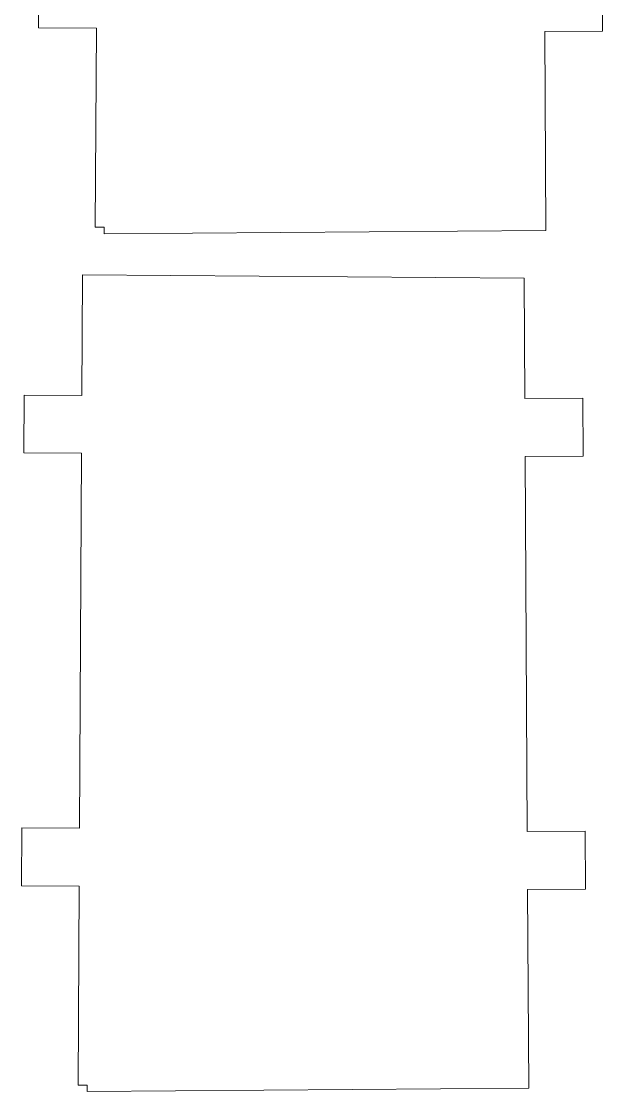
# Model space of a CAD drawing. Header units: centimetres. Extents: x -27.4 to 27.4, y -38.2 to 38.3.
# Drawn here: x 21.41 to 27.44, y 19.01 to 30.11 of the extents above; entities that cross this region are included whole.
import ezdxf

# ---------------------------------------------------------------- set-up
doc = ezdxf.new("R2010")
doc.units = ezdxf.units.CM
doc.header["$MEASUREMENT"] = 0
doc.layers.add('layer 1', color=7, linetype='Continuous')

msp = doc.modelspace()

# ---------------------------------------------------------------- linework, layer by layer
at = {"layer": 'layer 1', "color": 1, "lineweight": 9}
for points in [[(22.22709, 36.37127), (22.22709, 36.37127), (22.2201, 35.12152), (22.2201, 35.12152), (22.2201, 35.12152), (22.2201, 35.12152), (21.62009, 35.12493), (21.62009, 35.12493), (21.62009, 35.12493), (21.62009, 35.12493), (21.61684, 34.52493), (21.61684, 34.52493), (21.61684, 34.52493), (21.61684, 34.52493), (22.21667, 34.52168), (22.21667, 34.52168), (22.21667, 34.52168), (22.21667, 34.52168), (22.19518, 30.63494), (22.19518, 30.63494), (22.19518, 30.63494), (22.19518, 30.63494), (21.59538, 30.63835), (21.59538, 30.63835), (21.59538, 30.63835), (21.59538, 30.63835), (21.59197, 30.03835), (21.59197, 30.03835), (21.59197, 30.03835), (21.59197, 30.03835), (22.19193, 30.03511), (22.19193, 30.03511), (22.19193, 30.03511), (22.19193, 30.03511), (22.1804, 27.97301), (22.1804, 27.97301), (22.1804, 27.97301), (22.1804, 27.97301), (22.27312, 27.97251), (22.27312, 27.97251), (22.27312, 27.97251), (22.27312, 27.97251), (22.27312, 27.90464), (22.27312, 27.90464), (22.27312, 27.90464), (22.27312, 27.90464), (26.85264, 27.93885), (26.85264, 27.93885), (26.85264, 27.93885), (26.85264, 27.93885), (26.8414, 30.00094), (26.8414, 30.00094), (26.8414, 30.00094), (26.8414, 30.00094), (27.44123, 30.00419), (27.44123, 30.00419), (27.44123, 30.00419), (27.44123, 30.00419), (27.43798, 30.60416), (27.43798, 30.60416), (27.43798, 30.60416), (27.43798, 30.60416), (26.83797, 30.60074), (26.83797, 30.60074), (26.83797, 30.60074), (26.83797, 30.60074), (26.81652, 34.48752), (26.81652, 34.48752), (26.81652, 34.48752), (26.81652, 34.48752), (27.41632, 34.49077), (27.41632, 34.49077), (27.41632, 34.49077), (27.41632, 34.49077), (27.41307, 35.09073), (27.41307, 35.09073), (27.41307, 35.09073), (27.41307, 35.09073), (26.8131, 35.08732), (26.8131, 35.08732), (26.8131, 35.08732), (26.8131, 35.08732), (26.80628, 36.33707), (26.80628, 36.33707), (26.80628, 36.33707), (26.80628, 36.33707), (22.22709, 36.37127), (22.22709, 36.37127)], [(22.04955, 27.48044), (22.04955, 27.48044), (22.04254, 26.23069), (22.04254, 26.23069), (22.04254, 26.23069), (22.04254, 26.23069), (21.44258, 26.2341), (21.44258, 26.2341), (21.44258, 26.2341), (21.44258, 26.2341), (21.43933, 25.63397), (21.43933, 25.63397), (21.43933, 25.63397), (21.43933, 25.63397), (22.03913, 25.63072), (22.03913, 25.63072), (22.03913, 25.63072), (22.03913, 25.63072), (22.01764, 21.74395), (22.01764, 21.74395), (22.01764, 21.74395), (22.01764, 21.74395), (21.41784, 21.74736), (21.41784, 21.74736), (21.41784, 21.74736), (21.41784, 21.74736), (21.41441, 21.14735), (21.41441, 21.14735), (21.41441, 21.14735), (21.41441, 21.14735), (22.01438, 21.1441), (22.01438, 21.1441), (22.01438, 21.1441), (22.01438, 21.1441), (22.00284, 19.08201), (22.00284, 19.08201), (22.00284, 19.08201), (22.00284, 19.08201), (22.09558, 19.08171), (22.09558, 19.08171), (22.09558, 19.08171), (22.09558, 19.08171), (22.09558, 19.01368), (22.09558, 19.01368), (22.09558, 19.01368), (22.09558, 19.01368), (26.6751, 19.04801), (26.6751, 19.04801), (26.6751, 19.04801), (26.6751, 19.04801), (26.66389, 21.1101), (26.66389, 21.1101), (26.66389, 21.1101), (26.66389, 21.1101), (27.26369, 21.11336), (27.26369, 21.11336), (27.26369, 21.11336), (27.26369, 21.11336), (27.26043, 21.71333), (27.26043, 21.71333), (27.26043, 21.71333), (27.26043, 21.71333), (26.66046, 21.7099), (26.66046, 21.7099), (26.66046, 21.7099), (26.66046, 21.7099), (26.63897, 25.59669), (26.63897, 25.59669), (26.63897, 25.59669), (26.63897, 25.59669), (27.23877, 25.59994), (27.23877, 25.59994), (27.23877, 25.59994), (27.23877, 25.59994), (27.23552, 26.19977), (27.23552, 26.19977), (27.23552, 26.19977), (27.23552, 26.19977), (26.63556, 26.19652), (26.63556, 26.19652), (26.63556, 26.19652), (26.63556, 26.19652), (26.62872, 27.44627), (26.62872, 27.44627), (26.62872, 27.44627), (26.62872, 27.44627), (22.04955, 27.48044), (22.04955, 27.48044)]]:
    msp.add_open_spline(points, degree=3, knots=[0, 0, 0, 0, 0.04347826, 0.04347826, 0.04347826, 0.04347826, 0.08695652, 0.08695652, 0.08695652, 0.08695652, 0.13043478, 0.13043478, 0.13043478, 0.13043478, 0.17391304, 0.17391304, 0.17391304, 0.17391304, 0.2173913, 0.2173913, 0.2173913, 0.2173913, 0.26086957, 0.26086957, 0.26086957, 0.26086957, 0.30434783, 0.30434783, 0.30434783, 0.30434783, 0.34782609, 0.34782609, 0.34782609, 0.34782609, 0.39130435, 0.39130435, 0.39130435, 0.39130435, 0.43478261, 0.43478261, 0.43478261, 0.43478261, 0.47826087, 0.47826087, 0.47826087, 0.47826087, 0.52173913, 0.52173913, 0.52173913, 0.52173913, 0.56521739, 0.56521739, 0.56521739, 0.56521739, 0.60869565, 0.60869565, 0.60869565, 0.60869565, 0.65217391, 0.65217391, 0.65217391, 0.65217391, 0.69565217, 0.69565217, 0.69565217, 0.69565217, 0.73913043, 0.73913043, 0.73913043, 0.73913043, 0.7826087, 0.7826087, 0.7826087, 0.7826087, 0.82608696, 0.82608696, 0.82608696, 0.82608696, 0.86956522, 0.86956522, 0.86956522, 0.86956522, 0.91304348, 0.91304348, 0.91304348, 0.91304348, 1, 1, 1, 1], dxfattribs=at)

doc.saveas('drawing.dxf')
